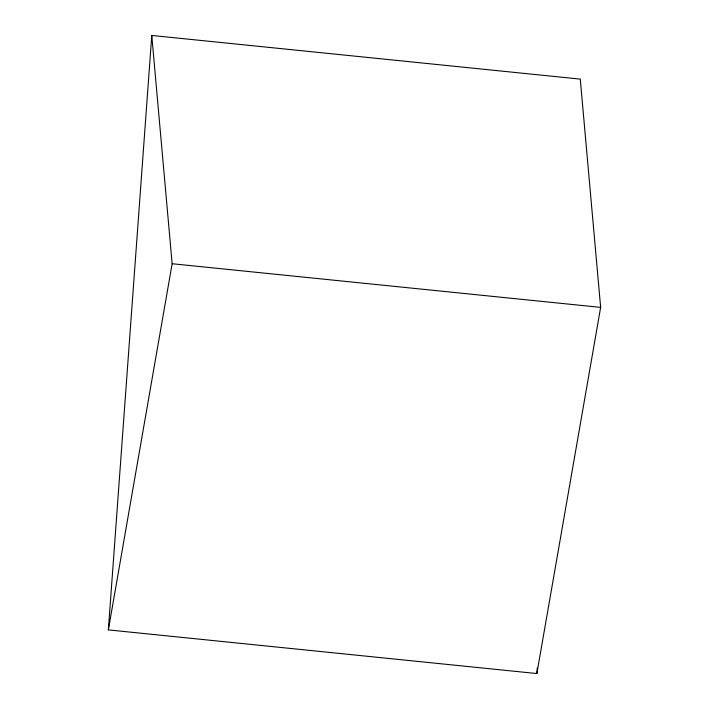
<?xml version="1.0" encoding="UTF-8"?>
<svg xmlns="http://www.w3.org/2000/svg" width="709" height="709" viewBox="0 0 709 709"><rect width="100%" height="100%" fill="white"/><g stroke="black" fill="none" stroke-linecap="round" stroke-linejoin="round"><path stroke-width="1.06" d="M108.353 629.893L151.77 35.45L580.272 79.107L600.647 307.378L536.855 673.55L108.353 629.893L172.145 263.73L151.77 35.45M536.855 673.55L537.262 668.038M172.145 263.73L600.647 307.378"/></g></svg>
